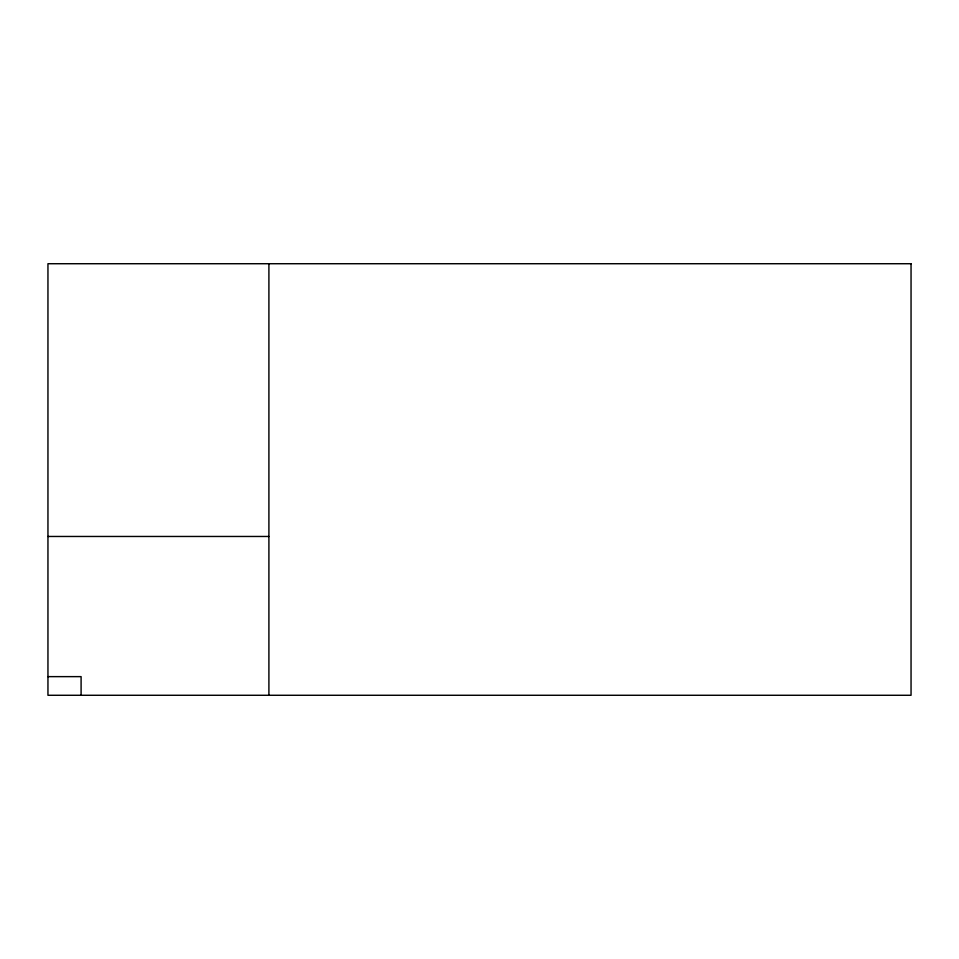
<?xml version="1.0" encoding="UTF-8"?>
<svg xmlns="http://www.w3.org/2000/svg" width="959" height="959" viewBox="0 0 959 959"><rect width="100%" height="100%" fill="white"/><g stroke="black" fill="none" stroke-linecap="round" stroke-linejoin="round"><path stroke-width="1.44" d="M47.95 536.465L268.904 536.465M47.95 676.634L81.095 676.634L81.095 695.275M268.904 263.725L268.904 695.275M911.05 263.725L47.95 263.725L47.95 695.275L911.05 695.275L911.05 263.725"/></g></svg>
